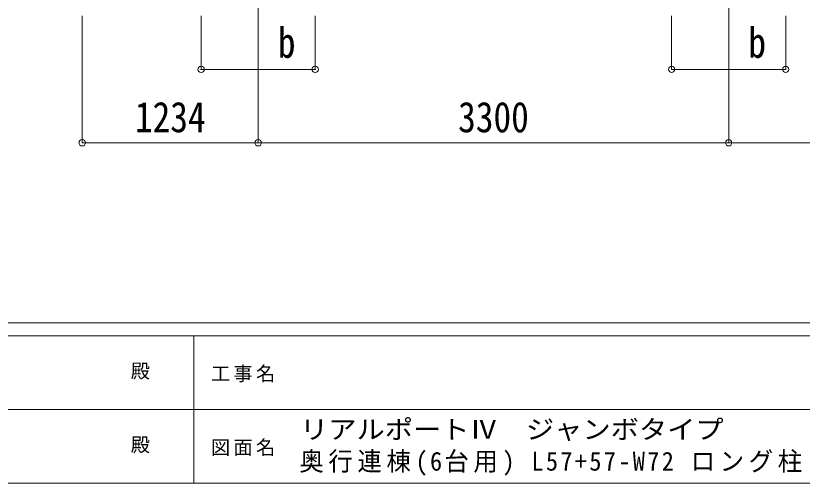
# Model space of a CAD drawing. Units: millimetres at full size. Extents: x -12578 to 12718, y -8779 to 8681.
# Drawn here: x -1854 to 3663, y -8779 to -5499 of the extents above; entities that cross this region are included whole.
import ezdxf
from ezdxf.enums import TextEntityAlignment as Align

# ---------------------------------------------------------------- set-up
doc = ezdxf.new("R2010")
doc.units = ezdxf.units.MM
doc.header["$LTSCALE"] = 45
doc.header["$PDMODE"] = 32
doc.header["$PDSIZE"] = 45
for name, color, linetype, lineweight in [('0-8_PARTS2', 2, 'Continuous', 9), ('0-A_寸法', 6, 'Continuous', 9), ('F-0_240', 7, 'Continuous', 9)]:
    doc.layers.add(name, color=color, linetype=linetype, lineweight=lineweight)
doc.styles.add('ＭＳ ゴシック', font='')
doc.styles.get('ＭＳ ゴシック').set_extended_font_data('MS Gothic')

msp = doc.modelspace()

# ---------------------------------------------------------------- linework, layer by layer
at = {"layer": '0-8_PARTS2'}
for p, q in [((-153.31, -2059.01), (-153.31, -5565.05)), ((3146.69, -2059.01), (3146.69, -5570.58))]:
    msp.add_line(p, q, dxfattribs=at)
at = {"layer": '0-A_寸法'}
for p, q in [((-1387.3, -6389.93), (-1387.3, -5500.53)), ((-553.31, -5874.94), (-553.31, -5500.53)), ((-153.31, -6389.93), (-153.31, -5500.53)), ((246.69, -5874.94), (246.69, -5500.53)), ((2746.69, -5874.94), (2746.69, -5500.53)), ((3146.69, -6389.93), (3146.69, -5500.53)), ((3546.69, -5874.94), (3546.69, -5500.53)), ((-553.31, -5874.94), (246.69, -5874.94)), ((2746.69, -5874.94), (3546.69, -5874.94)), ((-1387.3, -6389.93), (-153.31, -6389.93)), ((-153.31, -6389.93), (3146.69, -6389.93)), ((3146.69, -6389.93), (5574.7, -6389.93))]:
    msp.add_line(p, q, dxfattribs=at)
for p in [(-553.31, -5874.94), (246.69, -5874.94), (2746.69, -5874.94), (3546.69, -5874.94), (-1387.3, -6389.93), (-153.31, -6389.93), (3146.69, -6389.93)]:
    msp.add_point(p, dxfattribs=at)
at = {"layer": 'F-0_240', "color": 5}
for p, q in [((-12578.18, -7653.98), (12081.82, -7653.98)), ((-12578.18, -7743.98), (8081.68, -7743.98)), ((-603.32, -7743.98), (-603.32, -8778.98)), ((-5103.32, -8261.48), (4121.68, -8261.48)), ((-12578.18, -8778.98), (12081.82, -8778.98))]:
    msp.add_line(p, q, dxfattribs=at)

# ---------------------------------------------------------------- texts
at = {"layer": '0-A_寸法', "color": 7, "style": 'ＭＳ ゴシック', "width": 0.85}
for s, p in [('b', (-15.18, -5858.14)), ('b', (3284.82, -5858.14)), ('1234', (-1017.8, -6380.93)), ('3300', (1249.19, -6380.93))]:
    msp.add_text(s, height=214.4, dxfattribs=at).set_placement(p, align=Align.BOTTOM_LEFT)
at = {"layer": 'F-0_240', "style": 'ＭＳ ゴシック'}
for p in [(-1046.89, -8070.23), (-1046.89, -8587.74)]:
    msp.add_text('殿', height=98.97, dxfattribs=at).set_placement(p, align=Align.BOTTOM_LEFT)
at = {"layer": 'F-0_240', "style": 'ＭＳ ゴシック', "width": 1.1}
msp.add_text('リアルポートⅣ\u3000ジャンボタイプ', height=132, dxfattribs=at).set_placement((140.59, -8506.57), align=Align.BOTTOM_LEFT)
at = {"layer": 'F-0_240', "attachment_point": 7, "style": 'ＭＳ ゴシック'}
for s, insert, char_height in [('\\T1.17;工事名', (-484.66, -8070.23), 98.97), ('\\T1.17;図面名', (-484.66, -8587.74), 98.97), ('\\T1.19;\\W0.95;奥行連棟(6台用)\\~L57+57-W72\\~ロング柱', (135.99, -8725.57), 132)]:
    msp.add_mtext(s, dxfattribs=dict(at, insert=insert, char_height=char_height))

doc.saveas('drawing.dxf')
